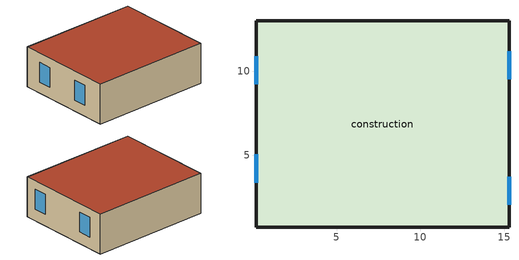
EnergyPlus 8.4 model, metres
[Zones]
construction
 floor outside (defaultConstruction): 0.2,13 15.28,13 15.28,0.7 0.2,0.7 z0
 wall outside (defaultConstruction): 0.2,0.7 15.28,0.7 15.28,13 0.2,13 0.2,0.7 z0:5
 window (defaultGlazing): 15.28,2.03 15.28,3.71 / 15.28,9.51 15.28,11.2 z1.45:3.95; 0.2,10.89 0.2,9.21 / 0.2,5.04 0.2,3.35 z1.36:3.86
 roof outside (defaultConstruction): 15.28,0.7 15.28,13 0.2,13 0.2,0.7 z5
[Site:GroundTemperature:BuildingSurface]
14, 14, 14, 14, 14, 14, 14, 14, 14, 14, 14, 14
[Site:GroundReflectance]
0.2, 0.2, 0.2, 0.2, 0.2, 0.2, 0.2, 0.2, 0.2, 0.2, 0.2, 0.2
[Site:GroundReflectance:SnowModifier]
1, 1
[Building]
Building: North Axis [deg]=0; Terrain=Suburbs; Loads Convergence Tolerance Value=.04; Temperature Convergence Tolerance Value {deltaC}=.4; Solar Distribution   should be  FullInteriorAndExterior=FullExterior; Maximum Number of Warmup Days=25
[Construction]
defaultConstruction: defaultMat_0.25_defaultConstruction
defaultGlazing: defaultGlazingMat_0.006_defaultGlazing
[Material]
defaultMat_0.25_defaultConstruction: Roughness=Rough; Thickness {m}=0.25; Conductivity {w/m-K}=2.3; Density {kg/m3}=2400; Specific Heat {J/kg-K}=840; Thermal Emittance=0.9; Solar Absorptance=0.7; Visible Absorptance=0.7
[WindowMaterial:Glazing]
defaultGlazingMat_0.006_defaultGlazing: Optical data type {SpectralAverage or Spectral}=SpectralAverage; Name of spectral data set when Optical Data Type = Spectral=SpectralAverage; Thickness {m}=0.006; Solar transmittance at normal incidence=0.68; Solar reflectance at normal incidence: front side=0.09; Solar reflectance at normal incidence: back side=0.1; Visible transmittance at normal incidence=0.81; Visible reflectance at normal incidence: front side=0.11; Visible reflectance at normal incidence: back side=0.12; IR transmittance at normal incidence=0; IR emissivity: front side=0.2; IR emissivity: back side=0.2; Conductivity {W/m-K}=0.9; Dirt Correction Factor for Solar and Visible Transmittance=1
[EnergyManagementSystem:Sensor] Output:Variable Index Key=Environment
Name | Output:Variable
OutdoorTemp | Site Outdoor Air Drybulb Temperature
OutdoorRelHumid | Site Outdoor Air Relative Humidity
[Zone]
construction: Rotation [deg]=0; Type=1; Multiplier=1; Volume [m3]=926.88; Area [m2]=185.376; Zone Inside Convection Algorithm=TARP; Zone Outside Convection Algorithm=DOE-2
[People]
People construction: Zone or ZoneList=construction; Number of People Schedule=occResidential; Number of People Calculation Method=People/Area; People per Zone Floor Area {person/m2}=0.025; Fraction Radiant=0.3; Sensible Heat Fraction=AUTOCALCULATE; Activity Level Schedule=constructionPeopleActivity; Carbon Dioxide Generation Rate {m3/s-W}=3.82e-08; Enable ASHRAE 55 Comfort Warnings=No; Mean Radiant Temperature Calculation Type=ZoneAveraged; Work Efficiency Schedule=constructionWorkEfficiency; Clothing Insulation Calculation Method=DynamicClothingModelASHRAE55; Air Velocity Schedule=constructionAirVelocity; Thermal Comfort Model 1 Type=AdaptiveASH55
[ElectricEquipment]
construction Equipment 1: Zone or ZoneList=construction; Schedule=equipResidential; Design Level Calculation Method=Watts/Area; Watts per Zone Floor Area [W/m2]=2; Fraction Latent=0; Fraction Radiant=.2; Fraction Lost=0
[Lights]
construction General lighting: Zone or ZoneList=construction; Schedule=lightsResidential; Design Level Calculation Method=Watts/Area; Watts per Zone Floor Area [W/m2]=9.5; Return Air Fraction=0; Fraction Radiant=.42; Fraction Visible=.18; Fraction Replaceable=1
[Daylighting:Controls]
construction: Total Daylighting Reference Points=1; X - Coordinate of First Reference Point {m}=7.73905; Y - Coordinate of First Reference Point {m}=6.84972; Z - Coordinate of First Reference Point {m}=0.85; Fraction of Zone Controlled by First Reference Point=1; Fraction of Zone Controlled by Second Reference Point=0; Illuminance Setpoint at First Reference Point {lux}=200; Illuminance Setpoint at Second Reference Point {lux}=200; Lighting control type {1=continuous,2=stepped,3=continuous/off}=1; Glare Calculation Azimuth Angle of View Direction Clockwise from Zone y-Axis {deg}=0; Maximum Allowable Discomfort Glare Index=22; Minimum Input Power Fraction for Continuous Dimming Control=0.1; Minimum Light Output Fraction for Continuous Dimming Control=0.1; Number of Stepped Control Steps=3; Probability Lighting will be Reset When Needed in Manual Stepped Control=1
[ZoneControl:Thermostat]
construction Thermostat: Zone or ZoneList=construction; Control Type Schedule=constructionZoneControlTypeSched; Control 1=Dual Setpoint - Zone construction
[ThermostatSetpoint:DualSetpoint]
Dual Setpoint - Zone construction: Heating Setpoint Temperature Schedule=constructionHeating_SP_Sch; Cooling Setpoint Temperature Schedule=constructionCooling_SP_Sch
[Zone equipment]
construction: construction Ideal Loads Air
[ZoneHVAC:IdealLoadsAirSystem]
construction Ideal Loads Air: Maximum Heating Supply Air Temperature {C}=30; Minimum Cooling Supply Air Temperature {C}=18; Maximum Heating Supply Air Humidity Ratio {kgWater/kgDryAir}=0.01; Minimum Cooling Supply Air Humidity Ratio {kgWater/kgDryAir}=0.008; Heating Limit=NoLimit; Maximum Heating Air Flow Rate [m3/s]=100; Cooling Limit=NoLimit; Maximum Cooling Air Flow Rate [m3/s]=100; Heating Availability Schedule=AllOn; Cooling Availability Schedule=AllOn; Dehumidification Control Type=None; Humidification Control Type=None; Design Specification Outdoor Air Object=constructionMinFreshAir; Demand Controlled Ventilation Type=OccupancySchedule; Outdoor Air Economizer Type=NoEconomizer; Heat Recovery Type=Sensible; Sensible Heat Recovery Effectiveness=0.6; Latent Heat Recovery Effectiveness=0.65
[DesignSpecification:OutdoorAir]
constructionMinFreshAir: Outdoor Air Method=Sum; Outdoor Air Flow per Person {m3/s-person}=0.008; Outdoor Air Flow per Zone Floor Area {m3/s-m2}=0.000222222; Outdoor Air Flow Rate Fraction Schedule=AllOn
[Schedule:Constant]
constructionPeopleActivity: Any Number, 125.28
constructionAirVelocity: Any Number, 0.2
constructionWorkEfficiency: Any Number, 0
constructionHeating_SP_Sch: 19
constructionCooling_SP_Sch: 26
constructionZoneControlTypeSched: 4
[Schedule:Year]
occResidential: Fraction, occResidential0, 1, 1, 12, 31
AllOn: Fraction, AllOn0, 1, 1, 12, 31
lightsResidential: Fraction, lightsResidential0, 1, 1, 12, 31
equipResidential: Fraction, equipResidential0, 1, 1, 12, 31
[Schedule:Week:Daily]
occResidential0: occResidential, occResidential, occResidential, occResidential, occResidential, occResidential, occResidential, occResidential, occResidential, occResidential, occResidential, occResidential
AllOn0: AllOn, AllOn, AllOn, AllOn, AllOn, AllOn, AllOn, AllOn, AllOn, AllOn, AllOn, AllOn
lightsResidential0: lightsResidential, lightsResidential, lightsResidential, lightsResidential, lightsResidential, lightsResidential, lightsResidential, lightsResidential, lightsResidential, lightsResidential, lightsResidential, lightsResidential
equipResidential0: equipResidential, equipResidential, equipResidential, equipResidential, equipResidential, equipResidential, equipResidential, equipResidential, equipResidential, equipResidential, equipResidential, equipResidential
[Schedule:Day:Hourly]
occResidential: Fraction, 1, 1, 1, 1, 1, 1, 0.8, 0.6, 0.4, 0.4, 0.4, 0.6, 0.8, 0.6, 0.4, 0.4, 0.6, 0.8, 0.8, 0.8, 0.8, 1, 1, 1
AllOn: Fraction, 1, 1, 1, 1, 1, 1, 1, 1, 1, 1, 1, 1, 1, 1, 1, 1, 1, 1, 1, 1, 1, 1, 1, 1
lightsResidential: Fraction, 0, 0, 0, 0, 0, 0, 1, 1, 1, 1, 1, 1, 1, 1, 1, 1, 1, 1, 1, 1, 1, 0, 0, 0
equipResidential: Fraction, 0.1, 0.1, 0.1, 0.1, 0.1, 0.1, 0.5, 1, 0.5, 0.5, 0.5, 1, 1, 0.5, 0.5, 0.5, 1, 1, 1, 1, 0.5, 0.5, 0.5, 0.1
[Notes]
----  This file was generated with Archsim v.4.3.2.1
-------------------------ERL SENSORS--------------------------
defaultConstruction Type: Facade
